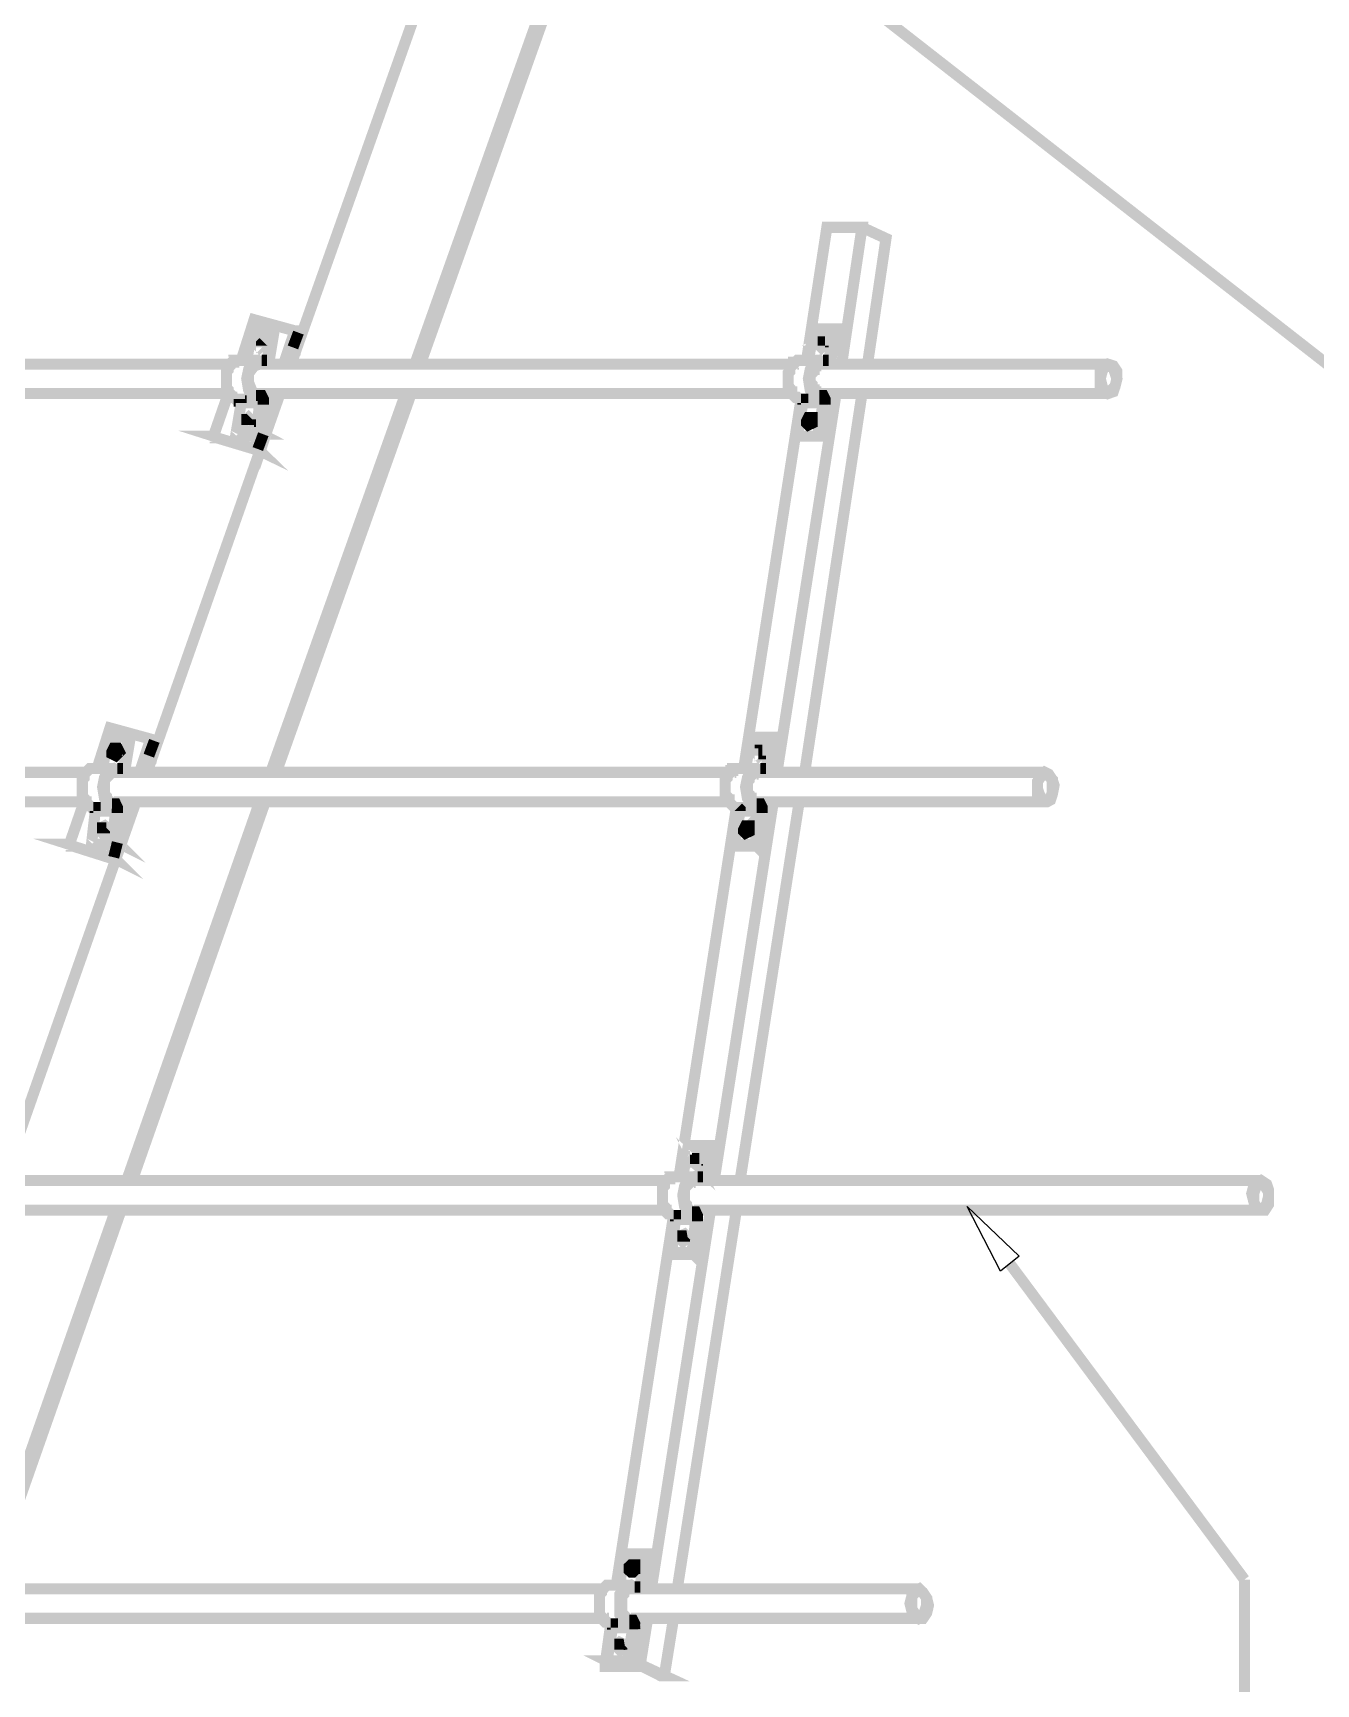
# Model space of a CAD drawing. Extents: x 0.1 to 11.6, y 0.3 to 16.2.
# Drawn here: x 4.874 to 6.031, y 4.354 to 5.844 of the extents above; entities that cross this region are included whole.
import ezdxf

# ---------------------------------------------------------------- set-up
doc = ezdxf.new("R2010")
doc.units = 0
doc.header["$MEASUREMENT"] = 0

msp = doc.modelspace()

# ---------------------------------------------------------------- linework, layer by layer
at = {"color": 0, "const_width": 0.01}
for points in [[(4.90332, 6.43332), (6.28668, 5.35335)], [(5.35667, 6.25), (5.10667, 5.54497)], [(5.35667, 6.25), (5.10667, 5.54497)], [(5.21832, 5.54497), (5.41997, 6.11165)], [(5.22331, 5.54497), (5.42333, 6.10667)], [(5.60335, 5.54497), (5.62169, 5.66835), (5.59, 5.66835), (5.57167, 5.54833)], [(5.62668, 5.54497), (5.64333, 5.65831), (5.62169, 5.66835)], [(5.11664, 5.57167), (5.11333, 5.57335), (5.11165, 5.57335), (5.11165, 5.57497), (5.11003, 5.57497), (5.07335, 5.58501), (5.06168, 5.54833)], [(5.08664, 5.54497), (5.08664, 5.54665), (5.09169, 5.57667), (5.09, 5.57667), (5.07167, 5.57667), (5.06668, 5.54833)], [(5.09, 5.57667), (5.08501, 5.54833), (5.08501, 5.54665), (5.08501, 5.54497), (5.08333, 5.54497), (5.08165, 5.54497)], [(5.09999, 5.54497), (5.11003, 5.57497)], [(5.10835, 5.56), (5.11333, 5.57335)], [(5.57335, 5.54833), (5.57835, 5.57667), (5.59668, 5.57667)], [(5.58832, 5.54497), (5.59, 5.54497), (5.59169, 5.54497), (5.59169, 5.54665), (5.59169, 5.54833), (5.59668, 5.57667), (5.59831, 5.57667), (5.59332, 5.54665), (5.59332, 5.54497)], [(5.08165, 5.565), (5.08003, 5.56332), (5.08003, 5.56168)], [(5.11003, 5.56), (5.10835, 5.56), (5.10335, 5.54497)], [(5.11003, 5.55333), (5.11165, 5.56), (5.11003, 5.56), (5.10499, 5.54497)], [(5.58832, 5.565), (5.58664, 5.565), (5.58664, 5.56332), (5.58664, 5.56168)], [(5.05165, 5.54497), (4.52165, 5.54497)], [(5.07667, 5.54833), (5.05832, 5.54833), (5.05664, 5.54833), (5.05501, 5.54833), (5.05501, 5.54665), (5.05333, 5.54665), (5.05165, 5.54497), (5.05165, 5.54335), (5.05003, 5.54167), (5.05003, 5.53999), (5.04833, 5.53836), (5.04833, 5.53668), (5.04833, 5.535), (5.04833, 5.53331), (5.04833, 5.53168), (5.04833, 5.53), (5.04833, 5.52669), (5.04833, 5.52501), (5.04833, 5.52333), (5.05003, 5.52165), (5.05003, 5.52001), (5.05165, 5.51833), (5.05333, 5.51665), (5.05333, 5.51497), (5.05501, 5.51497), (5.05664, 5.51335), (5.05832, 5.51335), (5.07667, 5.51335)], [(5.08165, 5.54497), (5.07667, 5.54833), (5.07167, 5.54665), (5.06836, 5.53999), (5.06668, 5.53168), (5.06836, 5.52165), (5.07167, 5.51497), (5.07667, 5.51335)], [(5.07835, 5.54497), (5.07335, 5.54335), (5.06836, 5.53668), (5.06836, 5.52832), (5.07167, 5.52001), (5.07667, 5.51665)], [(5.55832, 5.54497), (5.07497, 5.54497)], [(5.08501, 5.54833), (5.08003, 5.54833)], [(5.58333, 5.54833), (5.565, 5.54833), (5.56332, 5.54833), (5.56168, 5.54665), (5.56, 5.54665), (5.56, 5.54497), (5.55832, 5.54497), (5.55832, 5.54335), (5.55664, 5.54167), (5.55664, 5.53999), (5.55664, 5.53836), (5.55501, 5.53668), (5.55501, 5.535), (5.55501, 5.53331), (5.55501, 5.53168), (5.55501, 5.53), (5.55501, 5.52669), (5.55501, 5.52501), (5.55664, 5.52333), (5.55664, 5.52165), (5.55664, 5.52001), (5.55832, 5.52001), (5.55832, 5.51833), (5.56, 5.51665), (5.56168, 5.51497), (5.56332, 5.51497), (5.565, 5.51335), (5.58333, 5.51335)], [(5.58832, 5.54497), (5.58333, 5.54833), (5.57835, 5.54665), (5.57497, 5.53999), (5.57335, 5.53168), (5.57497, 5.52165), (5.57835, 5.51665), (5.58501, 5.51335)], [(5.58501, 5.54497), (5.58333, 5.54497), (5.58165, 5.54497), (5.58003, 5.54497), (5.58003, 5.54335), (5.57835, 5.54335), (5.57835, 5.54167), (5.57835, 5.53999), (5.57667, 5.53999), (5.57667, 5.53836), (5.57667, 5.53668), (5.57497, 5.535), (5.57497, 5.53331), (5.57497, 5.53168), (5.57497, 5.53), (5.57497, 5.52832), (5.57667, 5.52669), (5.57667, 5.52501), (5.57667, 5.52333), (5.57667, 5.52165), (5.57835, 5.52165), (5.57835, 5.52001), (5.58003, 5.52001), (5.58003, 5.51833), (5.58165, 5.51833), (5.58333, 5.51665)], [(5.84332, 5.54497), (5.58165, 5.54497)], [(5.58664, 5.54833), (5.59169, 5.54833)], [(4.52001, 5.51833), (5.05165, 5.51833)], [(5.09668, 5.51833), (4.97667, 5.17665)], [(5.09668, 5.51833), (4.97667, 5.17665)], [(5.03668, 5.47999), (5.05003, 5.51833)], [(5.07835, 5.50999), (5.06168, 5.50999), (5.05664, 5.47999), (5.07497, 5.47999)], [(5.06, 5.51335), (5.06, 5.51167), (5.06168, 5.51167), (5.06168, 5.50999)], [(5.07667, 5.51335), (5.07835, 5.51335), (5.07835, 5.51167), (5.08003, 5.50999), (5.07835, 5.50999), (5.07497, 5.47999), (5.07667, 5.47835), (5.08165, 5.50836)], [(5.07335, 5.51833), (5.55832, 5.51833)], [(5.07335, 5.46832), (5.09, 5.51833)], [(5.07667, 5.51665), (5.07497, 5.51665)], [(5.08165, 5.50836), (5.08165, 5.51335), (5.08003, 5.51665), (5.07667, 5.51665)], [(5.07667, 5.51665), (5.07835, 5.51665)], [(5.09332, 5.51833), (5.08003, 5.48167)], [(5.095, 5.51833), (5.08333, 5.48167)], [(5.08832, 5.17665), (5.21001, 5.51833)], [(5.09332, 5.17665), (5.215, 5.51833)], [(5.51497, 5.18001), (5.56668, 5.51335)], [(5.54497, 5.17665), (5.59831, 5.51833)], [(5.58333, 5.47999), (5.565, 5.47999), (5.56332, 5.47999), (5.58165, 5.47999), (5.58664, 5.50999), (5.58664, 5.51167), (5.58664, 5.51335), (5.58501, 5.51335)], [(5.56332, 5.47999), (5.56836, 5.50999), (5.58664, 5.50999)], [(5.56836, 5.50999), (5.56836, 5.51167), (5.56836, 5.51335), (5.56668, 5.51335)], [(5.56999, 5.17665), (5.62169, 5.51833)], [(5.58165, 5.51833), (5.84332, 5.51833)], [(5.58832, 5.50836), (5.58333, 5.47999), (5.58165, 5.47999)], [(5.58501, 5.51665), (5.58333, 5.51665)], [(5.58832, 5.50836), (5.58832, 5.51335), (5.58664, 5.51665), (5.58333, 5.51665)], [(5.08501, 5.48503), (5.08333, 5.47999), (5.08333, 5.48167), (5.08003, 5.48167), (5.08333, 5.47999)], [(5.06999, 5.49501), (5.06999, 5.49333), (5.06836, 5.49333), (5.06836, 5.49164), (5.06836, 5.49001)], [(5.57667, 5.49501), (5.57667, 5.49333), (5.57497, 5.49333), (5.57497, 5.49164), (5.57497, 5.49001)], [(5.07667, 5.47835), (5.05832, 5.47835), (5.05664, 5.47999)], [(5.07667, 5.46832), (5.08165, 5.48167)], [(4.98503, 5.20335), (4.98335, 5.20503), (4.98167, 5.20503), (4.97999, 5.20665), (4.94336, 5.21669), (4.93164, 5.18001)], [(4.95665, 5.17665), (4.95665, 5.17833), (4.96164, 5.20833), (4.96001, 5.20833), (4.94168, 5.20833), (4.93668, 5.18001)], [(4.96001, 5.20833), (4.95503, 5.18001), (4.95503, 5.17833), (4.95335, 5.17665), (4.95167, 5.17665)], [(5.51665, 5.18001), (5.52165, 5.20833), (5.53999, 5.20833)], [(5.53168, 5.17665), (5.53331, 5.17665), (5.535, 5.17665), (5.535, 5.17833), (5.535, 5.18001), (5.53999, 5.20833), (5.54167, 5.20833), (5.53668, 5.17833), (5.53668, 5.17665)], [(4.95167, 5.19667), (4.94997, 5.19667), (4.94997, 5.19499), (4.94835, 5.19336)], [(4.97, 5.17665), (4.97999, 5.20665)], [(4.97835, 5.19168), (4.98335, 5.20503)], [(5.53168, 5.19667), (5.53, 5.19667), (5.53, 5.19499), (5.53, 5.19336), (5.52832, 5.19336), (5.53, 5.19336)], [(4.94667, 5.18001), (4.92833, 5.18001), (4.92665, 5.18001), (4.92503, 5.18001), (4.92333, 5.17833), (4.92165, 5.17665), (4.91997, 5.17503), (4.91997, 5.17333), (4.91997, 5.17165), (4.91835, 5.16997), (4.91835, 5.16835), (4.91835, 5.16667), (4.91835, 5.16499), (4.91835, 5.16336), (4.91835, 5.16), (4.91835, 5.15831), (4.91835, 5.15668), (4.91835, 5.155), (4.91997, 5.15332), (4.91997, 5.15169), (4.91997, 5.15001), (4.92165, 5.15001), (4.92165, 5.14833), (4.92333, 5.14665), (4.92503, 5.14665), (4.92665, 5.14501), (4.92833, 5.14501), (4.94667, 5.14501)], [(4.95167, 5.17665), (4.94667, 5.18001), (4.94168, 5.17833), (4.93832, 5.17165), (4.93668, 5.16336), (4.93832, 5.15332), (4.94168, 5.14665), (4.94667, 5.14501)], [(4.95503, 5.18001), (4.94997, 5.18001)], [(4.97999, 5.19168), (4.97835, 5.19168), (4.97168, 5.17665)], [(4.97999, 5.185), (4.98167, 5.19168), (4.97999, 5.19168), (4.97499, 5.17665)], [(5.52669, 5.18001), (5.50836, 5.18001), (5.50667, 5.18001), (5.50499, 5.18001), (5.50499, 5.17833), (5.50331, 5.17833), (5.50331, 5.17665), (5.50168, 5.17665), (5.50168, 5.17503), (5.5, 5.17333), (5.5, 5.17165), (5.49832, 5.16997), (5.49832, 5.16835), (5.49832, 5.16667), (5.49832, 5.16499), (5.49832, 5.16336), (5.49832, 5.16168), (5.49832, 5.15831), (5.49832, 5.15668), (5.5, 5.155), (5.5, 5.15332), (5.5, 5.15169), (5.50168, 5.15169), (5.50168, 5.15001), (5.50331, 5.14833), (5.50499, 5.14665), (5.50667, 5.14501), (5.50836, 5.14501), (5.52669, 5.14501)], [(5.53168, 5.17665), (5.52669, 5.18001), (5.52165, 5.17833), (5.51833, 5.17165), (5.51665, 5.16336), (5.51833, 5.15332), (5.52165, 5.14833), (5.52669, 5.14501)], [(5.53, 5.18001), (5.535, 5.18001)], [(4.92165, 5.17665), (4.53668, 5.17665)], [(4.94499, 5.14833), (4.94667, 5.14833), (4.94499, 5.14833), (4.94336, 5.15001), (4.94168, 5.15001), (4.94168, 5.15169), (4.94, 5.15332), (4.94, 5.155), (4.93832, 5.15668), (4.93832, 5.15831), (4.93832, 5.16), (4.93832, 5.16168), (4.93832, 5.16336), (4.93832, 5.16499), (4.93832, 5.16667), (4.93832, 5.16835), (4.93832, 5.16997), (4.94, 5.17165), (4.94168, 5.17333), (4.94168, 5.17503), (4.94336, 5.17665), (4.94499, 5.17665), (4.94667, 5.17665), (4.94835, 5.17665)], [(5.50168, 5.17665), (4.94499, 5.17665)], [(5.52832, 5.17665), (5.52669, 5.17665), (5.52501, 5.17665), (5.52333, 5.17665), (5.52333, 5.17503), (5.52165, 5.17503), (5.52165, 5.17333), (5.52001, 5.17165), (5.52001, 5.16997), (5.51833, 5.16835), (5.51833, 5.16667), (5.51833, 5.16499), (5.51833, 5.16336), (5.51833, 5.16168), (5.51833, 5.16), (5.51833, 5.15831), (5.52001, 5.15668), (5.52001, 5.155), (5.52001, 5.15332), (5.52165, 5.15332), (5.52165, 5.15169), (5.52333, 5.15001), (5.52501, 5.15001), (5.52501, 5.14833), (5.52669, 5.14833)], [(5.78668, 5.17665), (5.52501, 5.17665)], [(4.53668, 5.15001), (4.92165, 5.15001)], [(4.96669, 5.15001), (4.84668, 4.80832)], [(4.96669, 5.15001), (4.84668, 4.80832)], [(4.90668, 5.11165), (4.91997, 5.15001)], [(4.94336, 5.15001), (5.50168, 5.15001)], [(4.94336, 5.09999), (4.96001, 5.15001)], [(4.96332, 5.15001), (4.94997, 5.11333)], [(4.965, 5.15001), (4.95167, 5.11165)], [(4.95833, 4.80832), (5.07835, 5.15001)], [(4.96332, 4.80832), (5.08333, 5.15001)], [(5.48833, 4.80832), (5.54167, 5.15001)], [(5.51167, 4.80832), (5.565, 5.15001)], [(5.52501, 5.15001), (5.78668, 5.15001)], [(4.94835, 5.14165), (4.93001, 5.14165), (4.92665, 5.11165), (4.94499, 5.11165)], [(4.92833, 5.14501), (4.93001, 5.14501), (4.93001, 5.14333), (4.93001, 5.14165)], [(4.94667, 5.14501), (4.94835, 5.14501), (4.94835, 5.14333), (4.94835, 5.14165), (4.94499, 5.11165), (4.94667, 5.11003), (4.94997, 5.13997)], [(4.94667, 5.14833), (4.94499, 5.14833)], [(4.94997, 5.13997), (4.94997, 5.14501), (4.94835, 5.14833), (4.94667, 5.14833)], [(5.45665, 4.81168), (5.50836, 5.14501)], [(5.53, 5.14165), (5.51167, 5.14165), (5.50667, 5.11165), (5.52501, 5.11165), (5.53, 5.14165), (5.53, 5.14333), (5.52832, 5.14333), (5.52832, 5.14501), (5.52669, 5.14501)], [(5.51167, 5.14165), (5.51167, 5.14333), (5.50999, 5.14501)], [(5.53168, 5.13997), (5.52669, 5.11003), (5.52501, 5.11165)], [(5.52669, 5.14833), (5.52832, 5.14833)], [(5.53168, 5.13997), (5.53168, 5.14501), (5.53, 5.14833), (5.52669, 5.14833)], [(4.95503, 5.11664), (4.95335, 5.11165), (4.95167, 5.11165), (4.94997, 5.11333), (4.95335, 5.11165)], [(4.94, 5.12668), (4.93832, 5.125), (4.93832, 5.12332), (4.93832, 5.12169)], [(5.52001, 5.12668), (5.51833, 5.125), (5.51833, 5.12332), (5.51833, 5.12169)], [(4.94667, 5.11003), (4.92833, 5.11003), (4.92665, 5.11165)], [(4.94667, 5.09999), (4.94997, 5.11333)], [(5.50667, 5.11165), (5.50836, 5.11003), (5.52669, 5.11003)], [(5.46001, 4.81168), (5.465, 4.84), (5.48335, 4.84)], [(5.47499, 4.80832), (5.47667, 4.80832), (5.47835, 4.81), (5.47835, 4.81168), (5.48335, 4.84), (5.48503, 4.84), (5.47999, 4.81), (5.47999, 4.80832)], [(5.47499, 4.82835), (5.47331, 4.82835), (5.47331, 4.82667), (5.47168, 4.82667), (5.47168, 4.82497), (5.47168, 4.82335)], [(5.44499, 4.80832), (4.81332, 4.80832)], [(5.47, 4.81168), (5.45167, 4.81168), (5.44997, 4.81168), (5.44835, 4.81168), (5.44835, 4.81), (5.44667, 4.81), (5.44499, 4.80832), (5.44336, 4.80664), (5.44336, 4.80501), (5.44336, 4.80333), (5.44168, 4.80165), (5.44168, 4.80003), (5.44168, 4.79833), (5.44168, 4.79665), (5.44168, 4.79497), (5.44168, 4.79167), (5.44168, 4.78999), (5.44168, 4.78836), (5.44168, 4.78668), (5.44336, 4.785), (5.44336, 4.78331), (5.44336, 4.78168), (5.44499, 4.78168), (5.44499, 4.78), (5.44667, 4.77832), (5.44835, 4.77832), (5.44997, 4.77669), (5.45167, 4.77669), (5.47, 4.77669)], [(5.47499, 4.80832), (5.47, 4.81168), (5.465, 4.81), (5.46164, 4.80333), (5.46001, 4.79497), (5.46164, 4.785), (5.465, 4.77832), (5.47, 4.77669)], [(5.47168, 4.80832), (5.47, 4.80832), (5.46832, 4.80832), (5.46669, 4.80832), (5.46669, 4.80664), (5.465, 4.80664), (5.465, 4.80501), (5.46332, 4.80333), (5.46164, 4.80165), (5.46164, 4.80003), (5.46164, 4.79833), (5.46164, 4.79665), (5.46164, 4.79497), (5.46164, 4.79335), (5.46164, 4.79167), (5.46164, 4.78999), (5.46164, 4.78836), (5.46332, 4.78668), (5.46332, 4.785), (5.465, 4.78331), (5.465, 4.78168), (5.46669, 4.78168), (5.46832, 4.78), (5.47, 4.78), (5.46832, 4.78)], [(5.98167, 4.80832), (5.46669, 4.80832)], [(5.47331, 4.81168), (5.47835, 4.81168)], [(4.81332, 4.78168), (5.44499, 4.78168)], [(4.82835, 4.44), (4.94835, 4.78168)], [(4.83333, 4.44), (4.95335, 4.78168)], [(5.40001, 4.44336), (5.45167, 4.77669)], [(5.43164, 4.44), (5.48503, 4.78168)], [(5.47168, 4.77333), (5.45335, 4.77333), (5.44997, 4.74333), (5.46832, 4.74333), (5.47168, 4.77333), (5.47168, 4.77501), (5.47168, 4.77669), (5.47, 4.77669)], [(5.45335, 4.77333), (5.45335, 4.77501), (5.45335, 4.77669), (5.45167, 4.77669)], [(5.45503, 4.44), (5.50836, 4.78168)], [(5.46669, 4.78168), (5.98167, 4.78168)], [(5.47, 4.78), (5.46832, 4.78)], [(5.47331, 4.77165), (5.47331, 4.77669), (5.47168, 4.78), (5.47, 4.78)], [(5.47331, 4.77165), (5.47, 4.74164), (5.46832, 4.74333)], [(5.46332, 4.75836), (5.46164, 4.75667), (5.46164, 4.75499), (5.46164, 4.75331)], [(5.44997, 4.74333), (5.45167, 4.74164), (5.47, 4.74164)], [(5.75499, 4.73335), (5.96669, 4.44835)], [(5.40332, 4.44336), (5.40668, 4.47168), (5.42503, 4.47168)], [(5.41835, 4.44), (5.41997, 4.44), (5.41997, 4.44168), (5.42165, 4.44168), (5.42503, 4.47168), (5.42833, 4.47168), (5.42333, 4.44168), (5.42333, 4.44), (5.42165, 4.44)], [(5.41667, 4.46001), (5.41667, 4.45833), (5.41499, 4.45833), (5.41499, 4.45665), (5.41499, 4.45503)], [(5.38835, 4.44), (4.68332, 4.44)], [(5.41336, 4.44336), (5.39501, 4.44336), (5.39333, 4.44336), (5.39165, 4.44336), (5.38997, 4.44168), (5.38835, 4.44), (5.38667, 4.43832), (5.38667, 4.43668), (5.38499, 4.435), (5.38499, 4.43332), (5.38499, 4.43164), (5.38499, 4.43001), (5.38499, 4.42833), (5.38499, 4.42665), (5.38499, 4.42333), (5.38499, 4.42165), (5.38499, 4.41997), (5.38499, 4.41835), (5.38499, 4.41667), (5.38667, 4.41499), (5.38667, 4.41336), (5.38835, 4.41336), (5.38835, 4.41168), (5.38997, 4.41), (5.39165, 4.41), (5.39333, 4.40831), (5.39501, 4.40831), (5.41336, 4.40831)], [(5.41835, 4.44), (5.41336, 4.44336), (5.40831, 4.44168), (5.40332, 4.435), (5.40332, 4.42665), (5.40332, 4.41667), (5.40831, 4.41), (5.41336, 4.40831)], [(5.41499, 4.44), (5.41336, 4.44), (5.41168, 4.44), (5.41, 4.44), (5.40831, 4.43832), (5.40668, 4.43668), (5.40668, 4.435), (5.405, 4.43332), (5.405, 4.43164), (5.405, 4.43001), (5.405, 4.42833), (5.405, 4.42665), (5.405, 4.42503), (5.405, 4.42333), (5.405, 4.42165), (5.405, 4.41997), (5.405, 4.41835), (5.40668, 4.41667), (5.40831, 4.41499), (5.40831, 4.41336), (5.41, 4.41336), (5.41168, 4.41168), (5.41336, 4.41168), (5.41168, 4.41168)], [(5.67333, 4.44), (5.41, 4.44)], [(5.41667, 4.44168), (5.42165, 4.44168)], [(5.96669, 4.44835), (5.96669, 4.30333)], [(4.68332, 4.41336), (5.38835, 4.41336)], [(5.41336, 4.37332), (5.39501, 4.37332), (5.39165, 4.375), (5.41, 4.375), (5.41499, 4.405), (5.41499, 4.40668), (5.41499, 4.40831), (5.41336, 4.40831)], [(5.38997, 4.37169), (5.39501, 4.40831)], [(5.39165, 4.375), (5.39665, 4.405), (5.41499, 4.405)], [(5.39665, 4.405), (5.39665, 4.40668), (5.39665, 4.40831), (5.39501, 4.40831)], [(5.41, 4.41336), (5.67333, 4.41336)], [(5.41336, 4.41168), (5.41168, 4.41168)], [(5.41667, 4.40332), (5.41667, 4.40831), (5.41499, 4.41168), (5.41336, 4.41168)], [(5.42165, 4.37169), (5.42833, 4.41336)], [(5.44336, 4.36165), (5.45167, 4.41336)], [(5.40668, 4.38997), (5.405, 4.38835), (5.405, 4.38667), (5.405, 4.38499)], [(5.41667, 4.40332), (5.41336, 4.37332), (5.41, 4.375)]]:
    msp.add_lwpolyline(points, dxfattribs=at)
for points in [[(5.07497, 5.56332), (5.07667, 5.56168), (5.07835, 5.56), (5.08003, 5.56168), (5.08165, 5.56332), (5.08003, 5.56668), (5.07835, 5.56668), (5.07667, 5.56668), (5.07497, 5.56332)], [(5.07667, 5.56332), (5.07835, 5.56332), (5.07835, 5.565), (5.08003, 5.565), (5.08003, 5.56668), (5.07835, 5.565), (5.07835, 5.56332), (5.07667, 5.56332), (5.07667, 5.56168), (5.07835, 5.56168), (5.07835, 5.56), (5.07835, 5.56168), (5.07667, 5.56168), (5.07667, 5.56332)], [(5.58832, 5.56668), (5.58664, 5.56668), (5.58501, 5.565), (5.58501, 5.56332), (5.58501, 5.56168), (5.58501, 5.56), (5.58501, 5.56332), (5.58501, 5.565), (5.58832, 5.56668)], [(5.58832, 5.56332), (5.58832, 5.56668), (5.58664, 5.56668), (5.58333, 5.56668), (5.58333, 5.56332), (5.58333, 5.56168), (5.58501, 5.56), (5.58664, 5.56168), (5.58832, 5.56332)], [(5.83832, 5.52501), (5.84, 5.52165), (5.84332, 5.52001), (5.84668, 5.52165), (5.84999, 5.52501), (5.85167, 5.53168), (5.84999, 5.53668), (5.84831, 5.54167), (5.84332, 5.54335), (5.84, 5.54167), (5.83832, 5.53836), (5.83664, 5.53168), (5.83832, 5.52501)], [(5.83664, 5.52501), (5.84, 5.52001), (5.84332, 5.51833), (5.84831, 5.52001), (5.84999, 5.52501), (5.85167, 5.53168), (5.85167, 5.53836), (5.84831, 5.54335), (5.84332, 5.54497), (5.84, 5.54335), (5.83664, 5.53836), (5.83664, 5.53168), (5.83664, 5.52501)], [(5.065, 5.49333), (5.065, 5.49164), (5.06668, 5.49001), (5.06836, 5.49164), (5.06999, 5.49333), (5.06999, 5.49501), (5.06836, 5.49669), (5.06668, 5.49501), (5.065, 5.49333)], [(5.06668, 5.49333), (5.06668, 5.49501), (5.06836, 5.49501), (5.06999, 5.49669), (5.06836, 5.49501), (5.06668, 5.49333), (5.06668, 5.49164), (5.06668, 5.49001), (5.06668, 5.49164), (5.06668, 5.49333)], [(5.57667, 5.49333), (5.57667, 5.49669), (5.57497, 5.49669), (5.57335, 5.49669), (5.57167, 5.49333), (5.57167, 5.49164), (5.57335, 5.49001), (5.57667, 5.49164), (5.57667, 5.49333)], [(5.57667, 5.49669), (5.57497, 5.49501), (5.57335, 5.49333), (5.57497, 5.49001), (5.57335, 5.49333), (5.57497, 5.49501), (5.57667, 5.49669)], [(5.07835, 5.46669), (5.07667, 5.46832), (5.07497, 5.46832), (5.07335, 5.46832), (5.03668, 5.47999), (5.03836, 5.47999), (5.03836, 5.47835), (5.03999, 5.47835), (5.07335, 5.46832), (5.07497, 5.46832), (5.07835, 5.46669)], [(4.94499, 5.19499), (4.94499, 5.19336), (4.94835, 5.19168), (4.94997, 5.19336), (4.95167, 5.19499), (4.94997, 5.19835), (4.94835, 5.19835), (4.94667, 5.19835), (4.94499, 5.19499)], [(4.94667, 5.19499), (4.94835, 5.19667), (4.94997, 5.19835), (4.94835, 5.19667), (4.94667, 5.19499), (4.94667, 5.19336), (4.94835, 5.19168), (4.94667, 5.19336), (4.94667, 5.19499)], [(5.53168, 5.19499), (5.53, 5.19835), (5.52832, 5.19835), (5.52669, 5.19835), (5.52501, 5.19499), (5.52669, 5.19336), (5.52832, 5.19168), (5.53, 5.19336), (5.53168, 5.19499)], [(5.53, 5.19835), (5.53, 5.19667), (5.52832, 5.19667), (5.52832, 5.19499), (5.52832, 5.19336), (5.52832, 5.19168), (5.52832, 5.19499), (5.52832, 5.19667), (5.53, 5.19835)], [(5.78331, 5.15001), (5.78836, 5.15001), (5.79167, 5.15169), (5.79335, 5.15668), (5.79497, 5.16499), (5.79335, 5.16997), (5.78999, 5.17503), (5.78668, 5.17665), (5.78331, 5.17333), (5.78, 5.16835), (5.78, 5.16168), (5.78, 5.155), (5.78331, 5.15001)], [(5.785, 5.15169), (5.78836, 5.15169), (5.79167, 5.15332), (5.79335, 5.15831), (5.79335, 5.16336), (5.79335, 5.16997), (5.78999, 5.17333), (5.78668, 5.17503), (5.78331, 5.17333), (5.78, 5.16835), (5.78, 5.16168), (5.78168, 5.15668), (5.785, 5.15169)], [(5.52001, 5.12831), (5.52001, 5.12668), (5.51833, 5.12668), (5.51665, 5.12668), (5.51665, 5.125), (5.51665, 5.12332), (5.51665, 5.12169), (5.51665, 5.125), (5.51833, 5.12668), (5.52001, 5.12831)], [(4.935, 5.125), (4.935, 5.12332), (4.93668, 5.12169), (4.93832, 5.12332), (4.94, 5.125), (4.94, 5.12668), (4.93832, 5.12831), (4.935, 5.12668), (4.935, 5.125)], [(4.93668, 5.125), (4.93668, 5.12668), (4.93832, 5.12668), (4.94, 5.12668), (4.93832, 5.12668), (4.93668, 5.12668), (4.93668, 5.125), (4.93668, 5.12332), (4.93668, 5.12169), (4.93668, 5.12332), (4.93668, 5.125)], [(5.52001, 5.125), (5.52001, 5.12831), (5.51833, 5.12831), (5.51665, 5.12831), (5.51497, 5.125), (5.51497, 5.12332), (5.51665, 5.12169), (5.52001, 5.12332), (5.52001, 5.125)], [(4.94835, 5.09831), (4.94667, 5.09999), (4.94499, 5.09999), (4.94336, 5.09999), (4.90668, 5.11165), (4.90831, 5.11165), (4.90831, 5.11003), (4.91, 5.11003), (4.94168, 5.09999), (4.94336, 5.09999), (4.94499, 5.09999), (4.94835, 5.09831)], [(5.47331, 4.83003), (5.47168, 4.82835), (5.47168, 4.82667), (5.47, 4.82667), (5.47, 4.82497), (5.47168, 4.82335), (5.47, 4.82667), (5.47168, 4.82835), (5.47331, 4.83003)], [(5.47499, 4.82667), (5.47331, 4.82835), (5.47331, 4.83003), (5.47168, 4.83003), (5.47, 4.83003), (5.47, 4.82835), (5.46832, 4.82667), (5.46832, 4.82497), (5.47, 4.82497), (5.47168, 4.82335), (5.47168, 4.82497), (5.47331, 4.82497), (5.47499, 4.82667)], [(5.97331, 4.79665), (5.97499, 4.78999), (5.97667, 4.78331), (5.97999, 4.78168), (5.98503, 4.78168), (5.98833, 4.78668), (5.98833, 4.79335), (5.98833, 4.80003), (5.98665, 4.80501), (5.98167, 4.80832), (5.97835, 4.80664), (5.97499, 4.80333), (5.97331, 4.79665)], [(5.97499, 4.79665), (5.97499, 4.78999), (5.97667, 4.785), (5.97999, 4.78331), (5.98335, 4.78331), (5.98665, 4.78668), (5.98833, 4.79335), (5.98833, 4.79833), (5.98503, 4.80333), (5.98167, 4.80664), (5.97835, 4.80501), (5.97667, 4.80165), (5.97499, 4.79665)], [(5.46332, 4.75667), (5.46332, 4.75836), (5.46164, 4.75999), (5.45833, 4.75836), (5.45833, 4.75667), (5.45833, 4.75499), (5.46001, 4.75331), (5.46164, 4.75499), (5.46332, 4.75667)], [(5.46332, 4.75836), (5.46164, 4.75836), (5.46001, 4.75836), (5.46001, 4.75667), (5.46001, 4.75499), (5.46001, 4.75331), (5.46001, 4.75667), (5.46001, 4.75836), (5.46332, 4.75836)], [(5.41667, 4.45833), (5.41667, 4.46001), (5.41667, 4.46164), (5.41499, 4.46164), (5.41336, 4.46164), (5.41168, 4.46001), (5.41168, 4.45833), (5.41168, 4.45665), (5.41336, 4.45503), (5.41499, 4.45503), (5.41667, 4.45665), (5.41667, 4.45833)], [(5.41667, 4.46164), (5.41499, 4.46001), (5.41336, 4.45833), (5.41336, 4.45665), (5.41336, 4.45503), (5.41336, 4.45833), (5.41499, 4.46001), (5.41667, 4.46164)], [(5.67333, 4.44), (5.66997, 4.43832), (5.66667, 4.43332), (5.66499, 4.42665), (5.66667, 4.41997), (5.66835, 4.41499), (5.67333, 4.41336), (5.67665, 4.41336), (5.68001, 4.41835), (5.68164, 4.42503), (5.68001, 4.43164), (5.67665, 4.43668), (5.67333, 4.44)], [(5.67333, 4.43832), (5.66997, 4.43668), (5.66667, 4.43332), (5.66667, 4.42665), (5.66667, 4.42165), (5.66997, 4.41667), (5.67333, 4.41336), (5.67665, 4.41499), (5.67833, 4.41997), (5.68001, 4.42503), (5.68001, 4.43164), (5.67665, 4.43668), (5.67333, 4.43832)], [(5.40668, 4.38835), (5.40668, 4.38997), (5.40332, 4.39165), (5.40169, 4.38997), (5.40169, 4.38835), (5.40169, 4.38667), (5.40332, 4.38499), (5.405, 4.38667), (5.40668, 4.38835)], [(5.40668, 4.38997), (5.405, 4.38997), (5.40332, 4.38997), (5.40332, 4.38835), (5.40332, 4.38667), (5.40332, 4.38499), (5.40332, 4.38667), (5.40332, 4.38997), (5.40668, 4.38997)], [(5.38997, 4.37169), (5.38997, 4.37001), (5.39165, 4.37001), (5.41667, 4.37001), (5.41835, 4.37001), (5.41997, 4.37001), (5.42165, 4.37001), (5.42333, 4.37001), (5.44, 4.36165), (5.44168, 4.36165), (5.44336, 4.36165), (5.42165, 4.37169), (5.38997, 4.37169)]]:
    msp.add_lwpolyline(points, close=True, dxfattribs=at)
at = {"color": 0}
msp.add_lwpolyline([(5.74669, 4.72667), (5.71669, 4.785), (5.76335, 4.74001), (5.74669, 4.72667)], close=True, dxfattribs=at)

doc.saveas('drawing.dxf')
